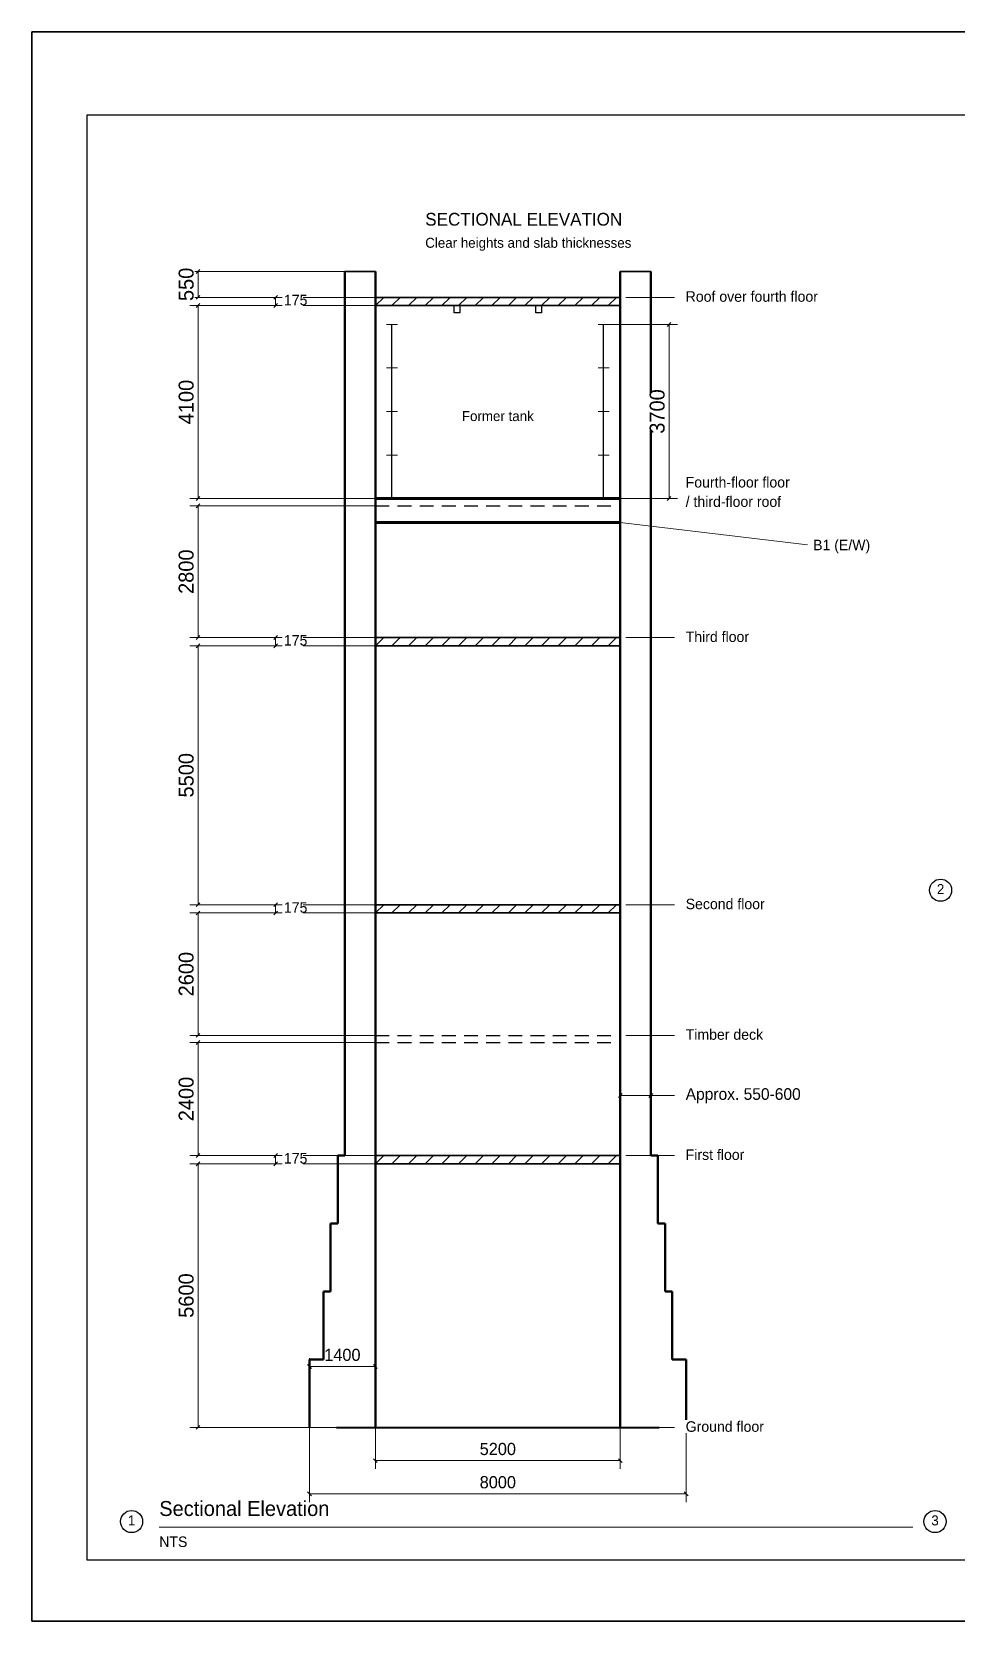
# Paper-space layout '02 Elevation and 3D Views' of a CAD drawing. Header units: millimetres. Extents: x 5 to 415, y 5 to 292.
# Drawn here: x 5 to 172, y 5 to 292 of the extents above; entities that cross this region are included whole.
import ezdxf
from ezdxf.enums import TextEntityAlignment as Align

# ---------------------------------------------------------------- set-up
doc = ezdxf.new("R2010")
doc.units = ezdxf.units.MM
doc.linetypes.add('DASHED_REVIEW', pattern=[4, 2.5, -1.5])
for name, color, linetype in [('DIMENSIONS', 7, 'Continuous'), ('ELEVATION', 7, 'Continuous'), ('FRAME', 7, 'Continuous'), ('STEEL_FLOOR', 7, 'Continuous'), ('TEXT', 7, 'Continuous'), ('TIMBER_DECK', 7, 'Continuous')]:
    doc.layers.add(name, color=color, linetype=linetype)

# ---------------------------------------------------------------- blocks, each defined once
blk = doc.blocks.new('SHEET_02')
at = {"layer": 'DIMENSIONS', "color": 7, "linetype": 'Continuous', "lineweight": 13}
for p, q in [((67, 248.72), (34.45, 248.72)), ((34.65, 248.38), (35.35, 249.07)), ((35, 244.05), (35, 248.72)), ((50.2, 244.05), (34.45, 244.05)), ((34.65, 243.7), (35.35, 244.4)), ((48, 244.05), (50.2, 244.05)), ((48.65, 243.7), (49.35, 244.4)), ((49, 242.56), (49, 244.05)), ((53.97, 244.05), (67, 244.05)), ((67, 244.05), (53.97, 244.05)), ((50.2, 242.56), (33.5, 242.56)), ((34.65, 242.21), (35.35, 242.91)), ((35, 207.71), (35, 242.56)), ((48, 242.56), (50.2, 242.56)), ((48.65, 242.21), (49.35, 242.91)), ((67, 242.56), (53.97, 242.56)), ((53.97, 242.56), (67, 242.56)), ((108.2, 239.16), (121.5, 239.16)), ((119.65, 238.81), (120.35, 239.51)), ((120, 207.71), (120, 239.16)), ((67, 207.71), (33.5, 207.71)), ((34.65, 207.36), (35.35, 208.06)), ((34.65, 206.06), (35.35, 206.76)), ((108.2, 207.71), (121.5, 207.71)), ((119.65, 207.36), (120.35, 208.06)), ((67, 206.41), (33.5, 206.41)), ((35, 182.61), (35, 206.41)), ((50.2, 182.61), (33.5, 182.61)), ((50.2, 181.12), (33.5, 181.12)), ((34.65, 182.26), (35.35, 182.96)), ((34.65, 180.78), (35.35, 181.47)), ((35, 134.38), (35, 181.12)), ((48, 182.61), (50.2, 182.61)), ((48, 181.12), (50.2, 181.12)), ((48.65, 182.26), (49.35, 182.96)), ((48.65, 180.78), (49.35, 181.47)), ((49, 181.12), (49, 182.61)), ((53.97, 182.61), (67, 182.61)), ((67, 182.61), (53.97, 182.61)), ((67, 181.12), (53.97, 181.12)), ((53.97, 181.12), (67, 181.12)), ((50.2, 134.38), (33.5, 134.38)), ((50.2, 132.89), (33.5, 132.89)), ((34.65, 134.03), (35.35, 134.72)), ((34.65, 132.54), (35.35, 133.24)), ((35, 110.79), (35, 132.89)), ((48, 134.38), (50.2, 134.38)), ((48, 132.89), (50.2, 132.89)), ((48.65, 134.03), (49.35, 134.72)), ((48.65, 132.54), (49.35, 133.24)), ((49, 132.89), (49, 134.38)), ((53.97, 134.38), (67, 134.38)), ((67, 134.38), (53.97, 134.38)), ((67, 132.89), (53.97, 132.89)), ((53.97, 132.89), (67, 132.89)), ((67, 110.79), (33.5, 110.79)), ((67, 109.49), (33.5, 109.49)), ((34.65, 110.44), (35.35, 111.14)), ((34.65, 109.14), (35.35, 109.84)), ((35, 89.09), (35, 109.49)), ((110.85, 99.59), (111.55, 100.29)), ((111.2, 99.94), (116.72, 99.94)), ((116.38, 99.59), (117.08, 100.29)), ((116.72, 99.94), (121, 99.94)), ((50.2, 89.09), (33.5, 89.09)), ((34.65, 88.74), (35.35, 89.44)), ((48, 89.09), (50.2, 89.09)), ((48.65, 88.74), (49.35, 89.44)), ((49, 87.6), (49, 89.09)), ((53.97, 89.09), (67, 89.09)), ((67, 89.09), (53.97, 89.09)), ((50.2, 87.6), (33.5, 87.6)), ((34.65, 87.25), (35.35, 87.95)), ((35, 40), (35, 87.6)), ((48, 87.6), (50.2, 87.6)), ((48.65, 87.25), (49.35, 87.95)), ((67, 87.6), (53.97, 87.6)), ((53.97, 87.6), (67, 87.6)), ((55.1, 46), (55.1, 52.5)), ((67, 46), (67, 52.5)), ((54.75, 51.35), (55.45, 50.65)), ((55.1, 51), (67, 51)), ((66.65, 51.35), (67.35, 50.65)), ((34.65, 39.65), (35.35, 40.35)), ((67, 40), (33.5, 40)), ((55.1, 40), (55.1, 26.5)), ((67, 40), (67, 32.5)), ((111.2, 40), (111.2, 32.5)), ((123.1, 38.95), (123.1, 26.5)), ((66.65, 34.35), (67.35, 33.65)), ((67, 34), (111.2, 34)), ((110.85, 34.35), (111.55, 33.65)), ((54.75, 28.35), (55.45, 27.65)), ((55.1, 28), (123.1, 28)), ((122.75, 28.35), (123.45, 27.65))]:
    blk.add_line(p, q, dxfattribs=at)
at = {"layer": 'ELEVATION', "color": 7, "linetype": 'Continuous', "lineweight": 50}
for p, q in [((61.48, 244.05), (61.48, 248.72)), ((67, 40), (67, 248.72)), ((111.2, 40), (111.2, 248.72)), ((116.72, 244.05), (116.72, 248.72)), ((61.48, 89.09), (61.48, 244.05)), ((116.72, 226.74), (116.72, 244.05)), ((116.72, 89.09), (116.72, 220.14)), ((60.2, 76.82), (60.2, 89.09)), ((60.2, 89.09), (61.48, 89.09)), ((118, 89.09), (116.72, 89.09)), ((118, 76.82), (118, 89.09)), ((58.92, 64.54), (58.92, 76.82)), ((58.92, 76.82), (60.2, 76.82)), ((119.28, 76.82), (118, 76.82)), ((119.28, 64.54), (119.28, 76.82)), ((57.65, 52.27), (57.65, 64.54)), ((57.65, 64.54), (58.92, 64.54)), ((120.55, 64.54), (119.28, 64.54)), ((120.55, 52.27), (120.55, 64.54)), ((55.1, 40), (55.1, 52.27)), ((55.1, 52.27), (57.65, 52.27)), ((123.1, 52.27), (120.55, 52.27)), ((123.1, 41.35), (123.1, 52.27))]:
    blk.add_line(p, q, dxfattribs=at)
at = {"layer": 'ELEVATION', "color": 7, "linetype": 'Continuous', "lineweight": 35}
for p, q in [((61.48, 248.72), (67, 248.72)), ((116.72, 248.72), (111.2, 248.72)), ((67, 244.05), (111.2, 244.05)), ((67, 242.56), (111.2, 242.56)), ((67, 182.61), (111.2, 182.61)), ((67, 181.12), (111.2, 181.12)), ((67, 134.38), (111.2, 134.38)), ((67, 132.89), (111.2, 132.89)), ((67, 89.09), (111.2, 89.09)), ((67, 87.6), (111.2, 87.6))]:
    blk.add_line(p, q, dxfattribs=at)
at = {"layer": 'ELEVATION', "color": 7, "linetype": 'Continuous', "lineweight": 13}
for p, q in [((67, 242.56), (68.5, 244.05)), ((70, 242.56), (71.5, 244.05)), ((73, 242.56), (74.5, 244.05)), ((76, 242.56), (77.5, 244.05)), ((79, 242.56), (80.5, 244.05)), ((82, 242.56), (83.5, 244.05)), ((85, 242.56), (86.5, 244.05)), ((88, 242.56), (89.5, 244.05)), ((91, 242.56), (92.5, 244.05)), ((94, 242.56), (95.5, 244.05)), ((97, 242.56), (98.5, 244.05)), ((100, 242.56), (101.5, 244.05)), ((103, 242.56), (104.5, 244.05)), ((106, 242.56), (107.5, 244.05)), ((109, 242.56), (110.5, 244.05)), ((112.2, 244.05), (121, 244.05)), ((69, 239.16), (71, 239.16)), ((107.2, 239.16), (109.2, 239.16)), ((69, 231.3), (71, 231.3)), ((107.2, 231.3), (109.2, 231.3)), ((69, 223.44), (71, 223.44)), ((107.2, 223.44), (109.2, 223.44)), ((69, 215.57), (71, 215.57)), ((107.2, 215.57), (109.2, 215.57)), ((69, 207.71), (71, 207.71)), ((107.2, 207.71), (109.2, 207.71)), ((112.2, 207.71), (121, 207.71)), ((67, 181.12), (68.5, 182.61)), ((70, 181.12), (71.5, 182.61)), ((73, 181.12), (74.5, 182.61)), ((76, 181.12), (77.5, 182.61)), ((79, 181.12), (80.5, 182.61)), ((82, 181.12), (83.5, 182.61)), ((85, 181.12), (86.5, 182.61)), ((88, 181.12), (89.5, 182.61)), ((91, 181.12), (92.5, 182.61)), ((94, 181.12), (95.5, 182.61)), ((97, 181.12), (98.5, 182.61)), ((100, 181.12), (101.5, 182.61)), ((103, 181.12), (104.5, 182.61)), ((106, 181.12), (107.5, 182.61)), ((109, 181.12), (110.5, 182.61)), ((112.2, 182.61), (121, 182.61)), ((67, 132.89), (68.5, 134.38)), ((70, 132.89), (71.5, 134.38)), ((73, 132.89), (74.5, 134.38)), ((76, 132.89), (77.5, 134.38)), ((79, 132.89), (80.5, 134.38)), ((82, 132.89), (83.5, 134.38)), ((85, 132.89), (86.5, 134.38)), ((88, 132.89), (89.5, 134.38)), ((91, 132.89), (92.5, 134.38)), ((94, 132.89), (95.5, 134.38)), ((97, 132.89), (98.5, 134.38)), ((100, 132.89), (101.5, 134.38)), ((103, 132.89), (104.5, 134.38)), ((106, 132.89), (107.5, 134.38)), ((109, 132.89), (110.5, 134.38)), ((112.2, 134.38), (121, 134.38)), ((112.2, 110.79), (121, 110.79)), ((67, 87.6), (68.5, 89.09)), ((70, 87.6), (71.5, 89.09)), ((73, 87.6), (74.5, 89.09)), ((76, 87.6), (77.5, 89.09)), ((79, 87.6), (80.5, 89.09)), ((82, 87.6), (83.5, 89.09)), ((85, 87.6), (86.5, 89.09)), ((88, 87.6), (89.5, 89.09)), ((91, 87.6), (92.5, 89.09)), ((94, 87.6), (95.5, 89.09)), ((97, 87.6), (98.5, 89.09)), ((100, 87.6), (101.5, 89.09)), ((103, 87.6), (104.5, 89.09)), ((106, 87.6), (107.5, 89.09)), ((109, 87.6), (110.5, 89.09)), ((112.2, 89.09), (121, 89.09)), ((112.2, 40), (121, 40))]:
    blk.add_line(p, q, dxfattribs=at)
at = {"layer": 'ELEVATION', "color": 7, "linetype": 'Continuous', "lineweight": 25}
for p, q in [((70, 207.71), (70, 239.16)), ((108.2, 207.71), (108.2, 239.16))]:
    blk.add_line(p, q, dxfattribs=at)
at = {"layer": 'ELEVATION', "color": 7, "linetype": 'Continuous', "lineweight": 15}
blk.add_line((111.2, 203.38), (145, 199.38), dxfattribs=at)
at = {"layer": 'ELEVATION', "color": 7, "linetype": 'Continuous', "lineweight": 40}
blk.add_line((60, 40), (118.2, 40), dxfattribs=at)
at = {"layer": 'FRAME', "color": 7, "linetype": 'Continuous', "lineweight": 35}
for p, q in [((5, 292), (415, 292)), ((5, 5), (5, 292)), ((415, 5), (5, 5))]:
    blk.add_line(p, q, dxfattribs=at)
at = {"layer": 'FRAME', "color": 7, "linetype": 'Continuous', "lineweight": 25}
for p, q in [((15, 277), (335, 277)), ((15, 16), (15, 277)), ((335, 16), (15, 16))]:
    blk.add_line(p, q, dxfattribs=at)
at = {"layer": 'FRAME', "color": 7, "linetype": 'Continuous', "lineweight": 30}
for p, q in [((81.2, 242.56), (82.26, 242.56)), ((81.2, 241.27), (81.2, 242.56)), ((82.26, 241.27), (81.2, 241.27)), ((82.26, 242.56), (82.26, 241.27)), ((95.94, 242.56), (97, 242.56)), ((95.94, 241.27), (95.94, 242.56)), ((97, 241.27), (95.94, 241.27)), ((97, 242.56), (97, 241.27))]:
    blk.add_line(p, q, dxfattribs=at)
at = {"layer": 'FRAME', "color": 7, "linetype": 'Continuous', "lineweight": 15}
blk.add_line((28, 22), (164, 22), dxfattribs=at)
at = {"layer": 'FRAME'}
for centre in [(169, 137), (23, 23), (168, 23)]:
    blk.add_circle(centre, 2, dxfattribs=at)
at = {"layer": 'STEEL_FLOOR', "color": 7, "linetype": 'DASHED_REVIEW', "lineweight": 30}
for p, q in [((67, 207.71), (111.2, 207.71)), ((67, 206.41), (111.2, 206.41))]:
    blk.add_line(p, q, dxfattribs=at)
at = {"layer": 'STEEL_FLOOR', "color": 7, "linetype": 'Continuous', "lineweight": 60}
for p, q in [((67, 207.71), (111.2, 207.71)), ((67, 203.38), (111.2, 203.38))]:
    blk.add_line(p, q, dxfattribs=at)
at = {"layer": 'STEEL_FLOOR', "color": 7, "linetype": 'Continuous', "lineweight": 35}
for p, q in [((67, 203.38), (67, 207.71)), ((111.2, 203.38), (111.2, 207.71))]:
    blk.add_line(p, q, dxfattribs=at)
at = {"layer": 'TIMBER_DECK', "color": 7, "linetype": 'DASHED_REVIEW', "lineweight": 30}
for p, q in [((67, 110.79), (111.2, 110.79)), ((67, 109.49), (111.2, 109.49))]:
    blk.add_line(p, q, dxfattribs=at)
at = {"layer": 'TEXT'}
for s, height, p in [('SECTIONAL ELEVATION', 2.3, (76, 257)), ('Clear heights and slab thicknesses', 1.8, (76, 253)), ('175', 1.9, (50.5, 242.61)), ('Roof over fourth floor', 1.9, (123, 243.25)), ('Fourth-floor floor', 1.9, (123, 209.71)), ('/ third-floor roof', 1.9, (123, 206.21)), ('B1 (E/W)', 1.9, (146, 198.38)), ('Third floor', 1.9, (123, 181.81)), ('175', 1.9, (50.5, 181.17)), ('Second floor', 1.9, (123, 133.57)), ('175', 1.9, (50.5, 132.93)), ('Timber deck', 1.9, (123, 109.99)), ('Approx. 550-600', 2.1, (123, 99.14)), ('175', 1.9, (50.5, 87.64)), ('First floor', 1.9, (123, 88.29)), ('Ground floor', 1.9, (123, 39.2)), ('Sectional Elevation', 2.7, (28, 24)), ('NTS', 1.9, (28, 18.4))]:
    blk.add_text(s, height=height, dxfattribs=at).set_placement(p)
for s, p in [('550', (34.2, 246.39)), ('4100', (34.2, 225.14)), ('3700', (119.2, 223.44)), ('2800', (34.2, 194.51)), ('5500', (34.2, 157.75)), ('2600', (34.2, 121.84)), ('2400', (34.2, 99.29)), ('5600', (34.2, 63.8))]:
    blk.add_text(s, height=2.7, rotation=90, dxfattribs=at).set_placement(p, align=Align.CENTER)
for s, height, p in [('Former tank', 1.8, (89.1, 221.71)), ('2', 1.8, (169, 136.3)), ('1400', 2.2, (61.05, 52)), ('5200', 2.2, (89.1, 35)), ('8000', 2.2, (89.1, 29)), ('1', 1.8, (23, 22.3)), ('3', 1.8, (168, 22.3))]:
    blk.add_text(s, height=height, dxfattribs=at).set_placement(p, align=Align.CENTER)

psp = doc.layouts.new('02 Elevation and 3D Views')

# ---------------------------------------------------------------- block references
psp.add_blockref('SHEET_02', (0, 0))

doc.saveas('drawing.dxf')
